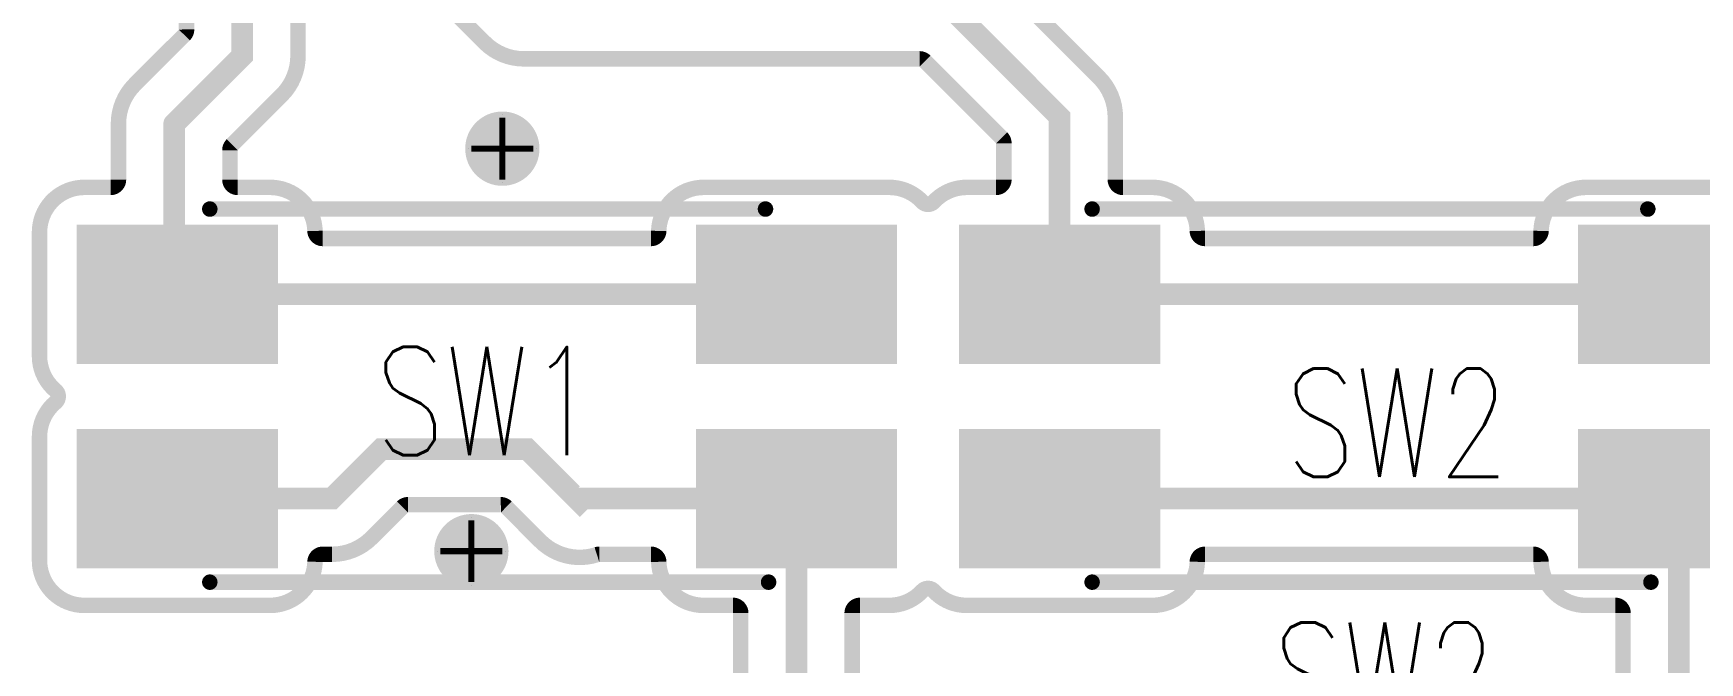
# Model space of a CAD drawing. Extents: x -0.08 to 4.16, y -0.29 to 1.7.
# Drawn here: x 1.039 to 1.577, y 0.274 to 0.477 of the extents above; entities that cross this region are included whole.
import ezdxf

# ---------------------------------------------------------------- set-up
doc = ezdxf.new("R2010")
doc.units = 0
doc.header["$MEASUREMENT"] = 0
for name, pattern in [('SIG_11', [2, 1, 1]), ('SIG_49', [2, 1, 1]), ('SIG_50', [2, 1, 1]), ('SIG_63', [2, 1, 1]), ('SIG_64', [2, 1, 1])]:
    doc.linetypes.add(name, pattern=pattern)
doc.layers.get('0').update_dxf_attribs({"linetype": 'CONTINUOUS'})
for name, color, linetype in [('DRIL_PLTE_THRU_01', 34, 'CONTINUOUS'), ('DRIL_PLTE_THRU_02', 136, 'CONTINUOUS'), ('DRIL_PLTE_THRU_03', 136, 'CONTINUOUS'), ('DRIL_PLTE_THRU_04', 146, 'CONTINUOUS'), ('DRIL_PLTE_THRU_05', 106, 'CONTINUOUS'), ('DRIL_PLTE_THRU_06', 253, 'CONTINUOUS'), ('DRIL_SYMBOL', 130, 'CONTINUOUS'), ('PADS_BOT', 255, 'CONTINUOUS'), ('PADS_INNER', 43, 'CONTINUOUS'), ('PADS_TOP', 43, 'CONTINUOUS'), ('PADS_XR_121', 2, 'CONTINUOUS'), ('PADS_XR_123', 2, 'CONTINUOUS'), ('PART_NAME_126', 16, 'CONTINUOUS'), ('PART_NAME_127', 1, 'CONTINUOUS'), ('PART_TOP_2DLINE_126', 16, 'CONTINUOUS'), ('PART_TOP_2DLINE_127', 1, 'CONTINUOUS'), ('POUR_OUTLINE_01', 34, 'CONTINUOUS'), ('POUR_VIATHERM_01', 34, 'CONTINUOUS'), ('TRACE_01', 34, 'CONTINUOUS'), ('VIAPTS', 2, 'CONTINUOUS')]:
    doc.layers.add(name, color=color, linetype=linetype)
doc.styles.add('W0$005', font='simplex', dxfattribs={"width": 0.75})

# ---------------------------------------------------------------- blocks, each defined once
blk = doc.blocks.new('POUR_OUTLINE_2028')
at = {"layer": 'POUR_OUTLINE_01', "const_width": 0.005}
blk.add_lwpolyline([(15.74085, 6.00714, 0.457786), (15.74113, 6.01091), (15.72377, 6.02827, -0.198912), (15.7185, 6.041), (15.7185, 6.05701, 0.403596), (15.71609, 6.05951, -0.107369), (15.70807, 6.06156, 0.23637), (15.70583, 6.06156, -0.236369), (15.68837, 6.06156, 0.23637), (15.68613, 6.06156, -0.108218), (15.67804, 6.05951, 0.380084), (15.67564, 6.05722, -0.176939), (15.67043, 6.04602), (15.65531, 6.0309, 0.266833), (15.65466, 6.0285, -0.697178), (15.61546, 6.00105, 0.152896), (15.61403, 6.0015), (15.60887, 6.0015, 0.230204), (15.6069, 6.00054, -0.230202), (15.5955, 5.995), (15.5655, 5.995, -0.131651), (15.55825, 5.99694, 0.267944), (15.55575, 5.99694, -0.131651), (15.5485, 5.995), (15.5185, 5.995, -0.414214), (15.504, 6.0095), (15.504, 6.0345, -0.106492), (15.50529, 6.04047, 0.544735), (15.50301, 6.044), (15.48707, 6.044, 0.189554), (15.48537, 6.04333, -0.421415), (15.44891, 6.04509, 0.780297), (15.44461, 6.04286, -0.05848), (15.445, 6.0395), (15.445, 6.0145, -0.414214), (15.4305, 6), (15.4005, 6, -0.012625), (15.39977, 6.00002, 0.713988), (15.39801, 5.99563, -0.018383), (15.39898, 5.99473), (15.43573, 5.95798, -0.198912), (15.441, 5.94525), (15.441, 5.925, 0.414214), (15.4435, 5.9225), (15.453, 5.9225, -0.405621), (15.46749, 5.90843, 0.405619), (15.46999, 5.906), (15.57601, 5.906, 0.405619), (15.57851, 5.90843, -0.405621), (15.593, 5.9225), (15.653, 5.9225, -0.150445), (15.66116, 5.91999, 0.631523), (15.66505, 5.92227, -0.021253), (15.665, 5.9235), (15.665, 5.9535, -0.131651), (15.66694, 5.96075, 0.267944), (15.66694, 5.96325, -0.131651), (15.665, 5.9705), (15.665, 6.0005, -0.414214), (15.6795, 6.015), (15.7045, 6.015, -0.414214), (15.719, 6.0005), (15.719, 5.99624, 0.198912), (15.71973, 5.99447), (15.73073, 5.98347, 0.668179), (15.735, 5.98524), (15.735, 5.9955, -0.23727)], format="xyb", close=True, dxfattribs=at)
blk = doc.blocks.new('POUR_OUTLINE_2026')
at = {"layer": 'POUR_OUTLINE_01', "const_width": 0.005}
blk.add_lwpolyline([(15.60506, 5.706, 0.701251), (15.60666, 5.71042, -0.430121), (15.60433, 5.74737, 0.189554), (15.605, 5.74907), (15.605, 5.785, 0.414214), (15.6025, 5.7875), (15.593, 5.7875, -0.405621), (15.57851, 5.80157, 0.405619), (15.57601, 5.804), (15.46999, 5.804, 0.405619), (15.46749, 5.80157, -0.405621), (15.453, 5.7875), (15.393, 5.7875, -0.209509), (15.38234, 5.79217, 0.438257), (15.37866, 5.79217, -0.209509), (15.368, 5.7875), (15.3585, 5.7875, 0.414214), (15.356, 5.785), (15.356, 5.76249, 0.198912), (15.35673, 5.76072), (15.36584, 5.75162, 0.35587), (15.36898, 5.7513, -0.94497), (15.39934, 5.71042, 0.701251), (15.40094, 5.706)], format="xyb", close=True, dxfattribs=at)
blk = doc.blocks.new('POUR_OUTLINE_2024')
at = {"layer": 'POUR_OUTLINE_01', "const_width": 0.005}
blk.add_lwpolyline([(15.405, 5.925), (15.405, 5.93676, 0.198912), (15.40427, 5.93853), (15.37953, 5.96327, 0.198912), (15.37776, 5.964), (15.25, 5.964, -0.198912), (15.23727, 5.96927), (15.20027, 6.00627, -0.198912), (15.195, 6.019), (15.195, 6.02359, 0.312099), (15.19338, 6.02593, -0.106129), (15.18826, 6.02923, 0.413192), (15.18474, 6.02923, -0.121877), (15.17876, 6.02564, 0.329241), (15.177, 6.02325), (15.177, 5.965, -0.198912), (15.17173, 5.95227), (15.15573, 5.93628, 0.198912), (15.155, 5.93451), (15.155, 5.925, 0.414214), (15.1575, 5.9225), (15.168, 5.9225, -0.405621), (15.18249, 5.90843, 0.405619), (15.18499, 5.906), (15.29101, 5.906, 0.405619), (15.29351, 5.90843, -0.405621), (15.308, 5.9225), (15.368, 5.9225, -0.209509), (15.37866, 5.91783, 0.438257), (15.38234, 5.91783, -0.209509), (15.393, 5.9225), (15.4025, 5.9225, 0.414214)], format="xyb", close=True, dxfattribs=at)
blk = doc.blocks.new('POUR_OUTLINE_2021')
at = {"layer": 'POUR_OUTLINE_01', "const_width": 0.005}
blk.add_lwpolyline([(15.32, 5.754), (15.32, 5.785, 0.414214), (15.3175, 5.7875), (15.308, 5.7875, -0.405621), (15.29351, 5.80157, 0.405619), (15.29101, 5.804), (15.27432, 5.804, 0.078569), (15.27355, 5.80388, -0.281886), (15.25527, 5.80827), (15.24428, 5.81927, 0.198912), (15.24251, 5.82), (15.21249, 5.82, 0.198912), (15.21072, 5.81927), (15.20073, 5.80927, -0.198912), (15.188, 5.804), (15.18499, 5.804, 0.405619), (15.18249, 5.80157, -0.405621), (15.168, 5.7875), (15.108, 5.7875, -0.414214), (15.0935, 5.802), (15.0935, 5.842, -0.221145), (15.09866, 5.85309, 0.465033), (15.09866, 5.85691, -0.221145), (15.0935, 5.868), (15.0935, 5.908, -0.414214), (15.108, 5.9225), (15.1165, 5.9225, 0.414214), (15.119, 5.925), (15.119, 5.943, -0.198912), (15.12427, 5.95573), (15.14027, 5.97172, 0.198912), (15.141, 5.97349), (15.141, 6.02359, 0.312099)], format="xyb", dxfattribs=at)
blk = doc.blocks.new('POUR_VIATHERM_2395')
at = {"layer": 'POUR_VIATHERM_01'}
for points in [[(15.233, 5.816), (15.233, 5.816)], [(15.222, 5.805), (15.222, 5.805)], [(15.244, 5.805), (15.244, 5.805)], [(15.233, 5.794), (15.233, 5.794)]]:
    blk.add_lwpolyline(points, dxfattribs=at)
blk = doc.blocks.new('POUR_VIATHERM_2085')
at = {"layer": 'POUR_VIATHERM_01'}
for points in [[(15.243, 5.946), (15.243, 5.946)], [(15.232, 5.935), (15.232, 5.935)], [(15.254, 5.935), (15.254, 5.935)], [(15.243, 5.924), (15.243, 5.924)]]:
    blk.add_lwpolyline(points, dxfattribs=at)
blk = doc.blocks.new('POUR_HEADER_1')
for name in ['POUR_OUTLINE_2021', 'POUR_OUTLINE_2028', 'POUR_OUTLINE_2024', 'POUR_VIATHERM_2085', 'POUR_VIATHERM_2395', 'POUR_OUTLINE_2026']:
    blk.add_blockref(name, (-17.378, -6.845))
blk = doc.blocks.new('SMOOTH_0$005')
at = {"const_width": 0.0025}
blk.add_lwpolyline([(-0.00125, 0, 1), (0.00125, 0, 1)], format="xyb", close=True, dxfattribs=at)
blk = doc.blocks.new('PART_BODY_TOP_122')
at = {"layer": 'PART_TOP_2DLINE_126', "const_width": 0.005}
for points in [[(-0.0895, 0.0605), (0.09, 0.0605)], [(-0.0895, -0.06), (0.091, -0.06)]]:
    blk.add_lwpolyline(points, dxfattribs=at)
at = {"layer": 'PART_TOP_2DLINE_127', "const_width": 0.005}
for points in [[(-0.0895, 0.0605), (0.09, 0.0605)], [(-0.0895, -0.06), (0.091, -0.06)]]:
    blk.add_lwpolyline(points, dxfattribs=at)
at = {"layer": 'PART_TOP_2DLINE_126'}
for p in [(-0.0895, 0.0605), (0.09, 0.0605), (-0.0895, -0.06), (0.091, -0.06)]:
    blk.add_blockref('SMOOTH_0$005', p, dxfattribs=at)
at = {"layer": 'PART_TOP_2DLINE_127'}
for p in [(-0.0895, 0.0605), (0.09, 0.0605), (-0.0895, -0.06), (0.091, -0.06)]:
    blk.add_blockref('SMOOTH_0$005', p, dxfattribs=at)
blk = doc.blocks.new('DRIL_HOLE_0')
blk.add_lwpolyline([(0, 0, 1), (0, 0, 1)], format="xyb", close=True)
blk = doc.blocks.new('PAD_5')
blk.add_lwpolyline([(0, 0, 1), (0, 0, 1)], format="xyb", close=True)
blk = doc.blocks.new('PAD_64')
at = {"const_width": 0.045}
blk.add_lwpolyline([(-0.0325, 0), (0.0325, 0)], dxfattribs=at)
blk = doc.blocks.new('PAD_65')
at = {"const_width": 0.04}
blk.add_lwpolyline([(-0.03, 0), (0.03, 0)], dxfattribs=at)
blk = doc.blocks.new('STK_TOP_215')
at = {"layer": 'DRIL_PLTE_THRU_01'}
blk.add_blockref('DRIL_HOLE_0', (0, 0), dxfattribs=at)
at = {"layer": 'DRIL_PLTE_THRU_02'}
blk.add_blockref('DRIL_HOLE_0', (0, 0), dxfattribs=at)
at = {"layer": 'DRIL_PLTE_THRU_03'}
blk.add_blockref('DRIL_HOLE_0', (0, 0), dxfattribs=at)
at = {"layer": 'DRIL_PLTE_THRU_04'}
blk.add_blockref('DRIL_HOLE_0', (0, 0), dxfattribs=at)
at = {"layer": 'DRIL_PLTE_THRU_05'}
blk.add_blockref('DRIL_HOLE_0', (0, 0), dxfattribs=at)
at = {"layer": 'DRIL_PLTE_THRU_06'}
blk.add_blockref('DRIL_HOLE_0', (0, 0), dxfattribs=at)
at = {"layer": 'PADS_BOT'}
blk.add_blockref('PAD_5', (0, 0), dxfattribs=at)
at = {"layer": 'PADS_INNER'}
blk.add_blockref('PAD_5', (0, 0), dxfattribs=at)
at = {"layer": 'PADS_TOP'}
blk.add_blockref('PAD_65', (0, 0), dxfattribs=at)
at = {"layer": 'PADS_XR_121'}
blk.add_blockref('PAD_64', (0, 0), dxfattribs=at)
at = {"layer": 'PADS_XR_123'}
blk.add_blockref('PAD_65', (0, 0), dxfattribs=at)
blk = doc.blocks.new('SYM_TOP_39')
for name, p in [('PART_BODY_TOP_122', (0, 0)), ('STK_TOP_215', (-0.1, 0.033)), ('STK_TOP_215', (0.1, 0.033)), ('STK_TOP_215', (-0.1, -0.033)), ('STK_TOP_215', (0.1, -0.033))]:
    blk.add_blockref(name, p)
blk = doc.blocks.new('PART_TOP_119')
blk.add_blockref('SYM_TOP_39', (0, 0))
at = {"layer": 'PART_NAME_126', "style": 'W0$005', "width": 0.75}
blk.add_text('SW1', height=0.035, dxfattribs=at).set_placement((-0.23, -0.053))
at = {"layer": 'PART_NAME_127', "style": 'W0$005', "width": 0.75}
blk.add_text('SW1', height=0.035, dxfattribs=at).set_placement((-0.036, -0.019))
blk = doc.blocks.new('PART_TOP_120')
blk.add_blockref('SYM_TOP_39', (0, 0))
at = {"layer": 'PART_NAME_126', "style": 'W0$005', "width": 0.75}
blk.add_text('SW2', height=0.035, dxfattribs=at).set_placement((-0.031, -0.108))
at = {"layer": 'PART_NAME_127', "style": 'W0$005', "width": 0.75}
blk.add_text('SW2', height=0.035, dxfattribs=at).set_placement((-0.027, -0.026))
blk = doc.blocks.new('SMOOTH_0$007')
at = {"const_width": 0.0035}
blk.add_lwpolyline([(-0.00175, 0, 1), (0.00175, 0, 1)], format="xyb", close=True, dxfattribs=at)
blk = doc.blocks.new('DRIL_SYMBOL_0$008')
at = {"layer": 'DRIL_SYMBOL', "const_width": 0.002}
for points in [[(0, -0.01), (0, 0.01)], [(-0.01, 0), (0.01, 0)]]:
    blk.add_lwpolyline(points, dxfattribs=at)
blk = doc.blocks.new('DRIL_HOLE_0$008')
at = {"const_width": 0.004}
blk.add_lwpolyline([(-0.002, 0, 1), (0.002, 0, 1)], format="xyb", close=True, dxfattribs=at)
blk.add_blockref('DRIL_SYMBOL_0$008', (0, 0))
blk = doc.blocks.new('PAD_79')
at = {"const_width": 0.012}
blk.add_lwpolyline([(0, -0.006, 1), (0, 0.006, 1)], format="xyb", close=True, dxfattribs=at)
blk = doc.blocks.new('PAD_80')
at = {"const_width": 0.011}
blk.add_lwpolyline([(0, -0.0055, 1), (0, 0.0055, 1)], format="xyb", close=True, dxfattribs=at)
blk = doc.blocks.new('STK_TOP_129')
at = {"layer": 'DRIL_PLTE_THRU_01'}
blk.add_blockref('DRIL_HOLE_0$008', (0, 0), dxfattribs=at)
at = {"layer": 'DRIL_PLTE_THRU_02'}
blk.add_blockref('DRIL_HOLE_0$008', (0, 0), dxfattribs=at)
at = {"layer": 'DRIL_PLTE_THRU_03'}
blk.add_blockref('DRIL_HOLE_0$008', (0, 0), dxfattribs=at)
at = {"layer": 'DRIL_PLTE_THRU_04'}
blk.add_blockref('DRIL_HOLE_0$008', (0, 0), dxfattribs=at)
at = {"layer": 'DRIL_PLTE_THRU_05'}
blk.add_blockref('DRIL_HOLE_0$008', (0, 0), dxfattribs=at)
at = {"layer": 'DRIL_PLTE_THRU_06'}
blk.add_blockref('DRIL_HOLE_0$008', (0, 0), dxfattribs=at)
at = {"layer": 'PADS_BOT'}
blk.add_blockref('PAD_79', (0, 0), dxfattribs=at)
at = {"layer": 'PADS_INNER'}
blk.add_blockref('PAD_79', (0, 0), dxfattribs=at)
at = {"layer": 'PADS_TOP'}
blk.add_blockref('PAD_80', (0, 0), dxfattribs=at)
blk = doc.blocks.new('SYM_TOP_11')
blk.add_blockref('STK_TOP_129', (0, 0))

msp = doc.modelspace()

# ---------------------------------------------------------------- linework, layer by layer
at = {"layer": 'TRACE_01', "linetype": 'SIG_49', "const_width": 0.007}
for points in [[(1.084, 0.448), (1.106, 0.47), (1.106, 0.555), (1.1065, 0.557)], [(1.084, 0.448), (1.084, 0.393), (1.085, 0.393)], [(1.085, 0.393), (1.285, 0.393)]]:
    msp.add_lwpolyline(points, dxfattribs=at)
at = {"layer": 'TRACE_01', "linetype": 'SIG_50', "const_width": 0.007}
for points in [[(1.16, 0.557), (1.16, 0.524), (1.197, 0.487), (1.33325, 0.487), (1.37, 0.45025), (1.37, 0.393)], [(1.37, 0.393), (1.57, 0.393)]]:
    msp.add_lwpolyline(points, dxfattribs=at)
at = {"layer": 'TRACE_01', "linetype": 'SIG_63', "const_width": 0.007}
for points in [[(1.085, 0.327), (1.135, 0.327), (1.151, 0.343), (1.198, 0.343), (1.215, 0.326), (1.216, 0.327), (1.285, 0.327)], [(1.285, 0.327), (1.285, 0.259), (1.309, 0.235), (1.33, 0.235)]]:
    msp.add_lwpolyline(points, dxfattribs=at)
at = {"layer": 'TRACE_01', "linetype": 'SIG_64', "const_width": 0.007}
for points in [[(1.37, 0.327), (1.57, 0.327)], [(1.57, 0.235), (1.57, 0.327)]]:
    msp.add_lwpolyline(points, dxfattribs=at)

# ---------------------------------------------------------------- block references
at = {"linetype": 'SIG_11'}
msp.add_blockref('POUR_HEADER_1', (3.325, 1.35), dxfattribs=at)
for name, p in [('PART_TOP_119', (1.185, 0.36)), ('PART_TOP_120', (1.47, 0.36))]:
    msp.add_blockref(name, p)
at = {"layer": 'TRACE_01'}
for p in [(1.106, 0.47), (1.37, 0.45025), (1.084, 0.448), (1.084, 0.448), (1.084, 0.393), (1.085, 0.393), (1.085, 0.393), (1.285, 0.393), (1.37, 0.393), (1.37, 0.393), (1.57, 0.393), (1.151, 0.343), (1.198, 0.343), (1.085, 0.327), (1.135, 0.327), (1.215, 0.326), (1.216, 0.327), (1.285, 0.327), (1.285, 0.327), (1.37, 0.327), (1.57, 0.327), (1.57, 0.327)]:
    msp.add_blockref('SMOOTH_0$007', p, dxfattribs=at)
at = {"layer": 'VIAPTS', "linetype": 'SIG_11'}
for p in [(1.19, 0.44), (1.18, 0.31)]:
    msp.add_blockref('SYM_TOP_11', p, dxfattribs=at)

doc.saveas('drawing.dxf')
